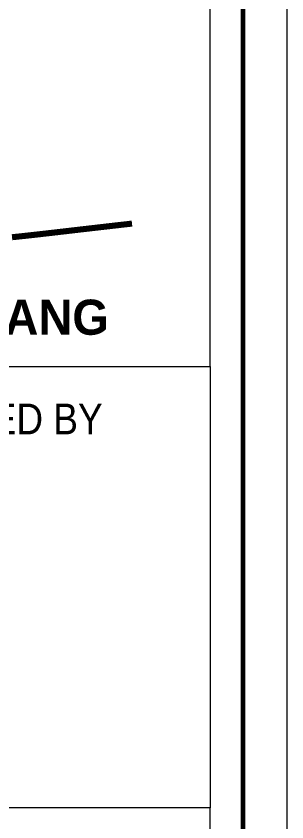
# Model space of a CAD drawing. Header units: millimetres. Extents: x -85362 to 12792, y -54701 to -36522.
# Drawn here: x -13670 to -12915, y -47814 to -45565 of the extents above; entities that cross this region are included whole.
import ezdxf
from ezdxf.enums import TextEntityAlignment as Align

# ---------------------------------------------------------------- set-up
doc = ezdxf.new("R2010")
doc.units = ezdxf.units.MM
doc.header["$MEASUREMENT"] = 0
doc.layers.get('Defpoints').update_dxf_attribs({"color": 1})
for name, color, linetype, lineweight in [('Khungten_LCDI', 7, 'Continuous', 5), ('LC ISO', 153, 'Continuous', 13), ('LC Net thay', 7, 'Continuous', 25), ('LC Text1', 3, 'Continuous', 20)]:
    doc.layers.add(name, color=color, linetype=linetype, lineweight=lineweight)
doc.styles.add('Khungten', font='', dxfattribs={"width": 0.9, "height": 5000})
doc.styles.add('Title', font='', dxfattribs={"width": 0.8})
doc.styles.add('VNAVANTH', font='', dxfattribs={"width": 0.6})
doc.styles.get('Khungten').set_extended_font_data('.VnAvantH')
doc.styles.get('Title').set_extended_font_data('.VnBlackH')
doc.styles.get('VNAVANTH').set_extended_font_data('.VnAvantH', bold=True)

# ---------------------------------------------------------------- blocks, each defined once
blk = doc.blocks.new('Mr. Giang')
at = {"layer": 'LC ISO', "const_width": 50}
blk.add_lwpolyline([(3998.6, -35.9), (4009.4, -34.8), (4020.2, -33.7), (4031, -32.5), (4041.7, -31.4), (4052.5, -30.3), (4063.3, -29.1), (4074.1, -27.9), (4084.9, -26.8), (4095.6, -25.6), (4106.4, -24.4), (4117.2, -23.3), (4128, -22.1), (4138.8, -20.9), (4149.5, -19.7), (4160.3, -18.5), (4171.1, -17.3), (4181.9, -16.1), (4192.6, -14.9), (4203.4, -13.7), (4214.2, -12.5), (4225, -11.3), (4235.7, -10), (4246.5, -8.8), (4257.3, -7.6), (4268.1, -6.3), (4278.8, -5.1), (4289.6, -3.9), (4300.4, -2.6), (4311.1, -1.4), (4321.9, -0.2), (4332.7, 1.1), (4343.5, 2.3), (4354.2, 3.6), (4365, 4.8), (4375.8, 6.1), (4386.5, 7.3), (4397.3, 8.6), (4408.1, 9.8), (4418.9, 11.1), (4429.6, 12.3), (4440.4, 13.6), (4451.2, 14.9), (4461.9, 16.1), (4472.7, 17.4), (4483.5, 18.6), (4494.2, 19.9), (4505, 21.1), (4515.8, 22.4), (4526.6, 23.6), (4537.3, 24.9), (4547.9, 26.1), (4558.9, 27.4), (4569.6, 28.7), (4580.4, 29.9), (4591.2, 31.2), (4601.9, 32.4), (4612.7, 33.6), (4623.5, 34.9), (4634.3, 36.1), (4645, 37.4), (4655.8, 38.6), (4666.6, 39.9), (4677.3, 41.1), (4688.1, 42.3), (4698.9, 43.6), (4709.7, 44.8), (4720.4, 46.1), (4731.2, 47.3), (4742, 48.5), (4752.7, 49.8), (4763.5, 51), (4774.3, 52.2), (4785, 53.5), (4795.8, 54.7), (4806.6, 55.9), (4817.4, 57.2), (4828.1, 58.4), (4838.9, 59.6), (4849.7, 60.9), (4860.4, 62.1), (4871.2, 63.3), (4882, 64.6), (4892.8, 65.8), (4903.5, 67), (4914.3, 68.2), (4925.1, 69.5), (4935.8, 70.7), (4946.6, 71.9), (4957.4, 73.2), (4968.2, 74.4), (4978.9, 75.6), (4989.7, 76.8)], dxfattribs=at)
blk = doc.blocks.new('lcdi fix')
at = {"layer": 'Defpoints', "lineweight": 0}
blk.add_lwpolyline([(-1200, -14850), (-1200, 14850), (40800, 14850), (40800, -14850)], close=True, dxfattribs=at)
at = {"layer": 'Khungten_LCDI', "color": 5, "lineweight": 25}
blk.add_line((40600, -14650), (40600, 14650), dxfattribs=at)
at = {"layer": 'Khungten_LCDI', "color": 5, "lineweight": 60}
blk.add_lwpolyline([(0, -14650), (0, 14650), (40600, 14650), (40600, -14650)], close=True, dxfattribs=at)
at = {"layer": 'Khungten_LCDI', "color": 9, "lineweight": 15}
for points in [[(36750, -1521.9), (40450, -1521.9), (40450, 446.3), (36750, 446.3)], [(36750, -1521.9), (40450, -1521.9), (40450, -3535.5), (36750, -3535.5)], [(36750, -1521.9), (40450, -1521.9), (40450, -3535.5), (36750, -3535.5)], [(36750, -5526.4), (40450, -5526.4), (40450, -3535.5), (36750, -3535.5)]]:
    blk.add_lwpolyline(points, close=True, dxfattribs=at)
at = {"layer": 'LC ISO', "xscale": 0.5517597207315703, "yscale": 0.5517597207315703, "zscale": 0.5517597207315703}
blk.add_blockref('Mr. Giang', (37341.1, -913.2), dxfattribs=at)
at = {"color": 7, "style": 'VNAVANTH'}
blk.add_text('ths. bïi tr\xadêng giang', height=160, dxfattribs=at).set_placement((38637.9, -1377.7), align=Align.CENTER)
at = {"color": 7, "style": 'Khungten', "width": 0.9}
blk.add_text('chñ tr× thiÕt kÕ - designed by', height=140, dxfattribs=at).set_placement((38565.6, -1831.8), align=Align.CENTER)
at = {"color": 7, "style": 'Khungten', "width": 0.8}
for tag, p in [('REVISION', (39498.8, -10746.3)), ('NGAYHT', (39546.1, -11609.4))]:
    blk.add_attdef(tag, text='', height=200, dxfattribs=at).set_placement(p, align=Align.CENTER)
at = {"layer": 'LC Text1', "style": 'Title', "width": 1.485915}
for tag, p, p2 in [('TENBANVE1', (36912.7, -8885.8), (40339.1, -8885.8)), ('TENBANVE2', (36912.7, -9562.5), (40339.1, -9562.5))]:
    blk.add_attdef(tag, text='', height=250, dxfattribs=at).set_placement(p, p2, align=Align.FIT)
at = {"layer": 'LC Text1', "style": 'Title', "width": 0.7}
blk.add_attdef('SOBANVE', text='', height=250, dxfattribs=at).set_placement((39562, -13896.2), align=Align.CENTER)

msp = doc.modelspace()

# ---------------------------------------------------------------- block references
at = {"layer": 'LC Net thay', "xscale": 0.6120766616163446, "yscale": 0.6120766616163446, "zscale": 0.6120766616163446}
msp.add_blockref('lcdi fix', (-37887.5, -45611.3), dxfattribs=at)

doc.saveas('drawing.dxf')
